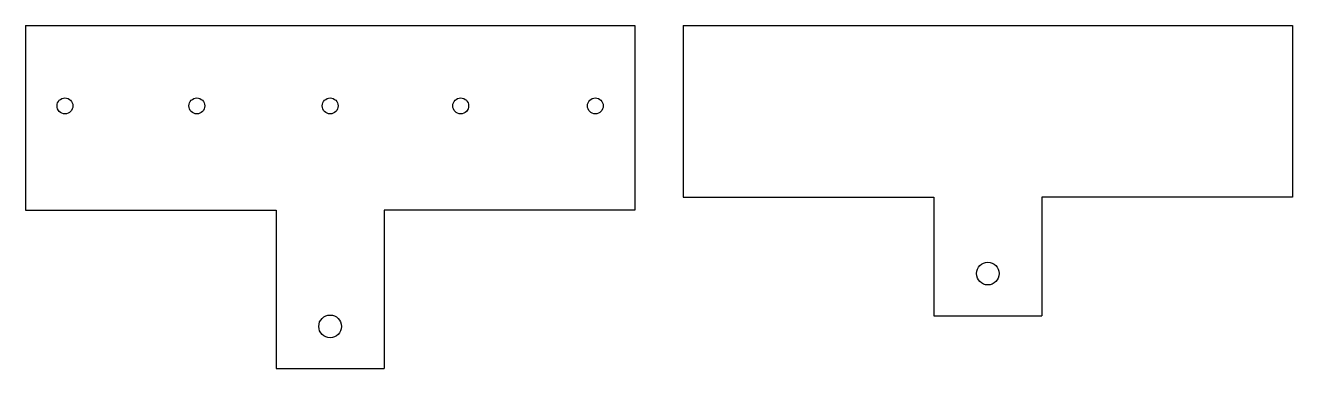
# Model space of a CAD drawing. Header units: millimetres. Extents: x 2335 to 2816, y 1642 to 1772.
import ezdxf

# ---------------------------------------------------------------- set-up
doc = ezdxf.new("R2010")
doc.units = ezdxf.units.MM

msp = doc.modelspace()

# ---------------------------------------------------------------- linework, layer by layer
for p, q in [((2335.5, 1771.9), (2566.5, 1771.9)), ((2335.5, 1771.9), (2335.5, 1701.9)), ((2566.5, 1771.9), (2566.5, 1701.9)), ((2584.77, 1771.9), (2815.77, 1771.9)), ((2584.77, 1771.9), (2584.77, 1706.9)), ((2815.77, 1771.9), (2815.77, 1706.9)), ((2584.77, 1706.9), (2679.77, 1706.9)), ((2679.77, 1706.9), (2679.77, 1661.9)), ((2815.77, 1706.9), (2720.77, 1706.9)), ((2720.77, 1706.9), (2720.77, 1661.9)), ((2335.5, 1701.9), (2430.5, 1701.9)), ((2430.5, 1701.9), (2430.5, 1641.9)), ((2566.5, 1701.9), (2471.5, 1701.9)), ((2471.5, 1701.9), (2471.5, 1641.9)), ((2679.77, 1661.9), (2720.77, 1661.9)), ((2430.5, 1641.9), (2471.5, 1641.9))]:
    msp.add_line(p, q)
for centre, radius in [((2350.5, 1741.4), 3), ((2400.5, 1741.4), 3), ((2451, 1741.4), 3), ((2500.5, 1741.4), 3), ((2551.5, 1741.4), 3), ((2700.27, 1677.9), 4.3), ((2451, 1657.9), 4.3)]:
    msp.add_circle(centre, radius)

doc.saveas('drawing.dxf')
